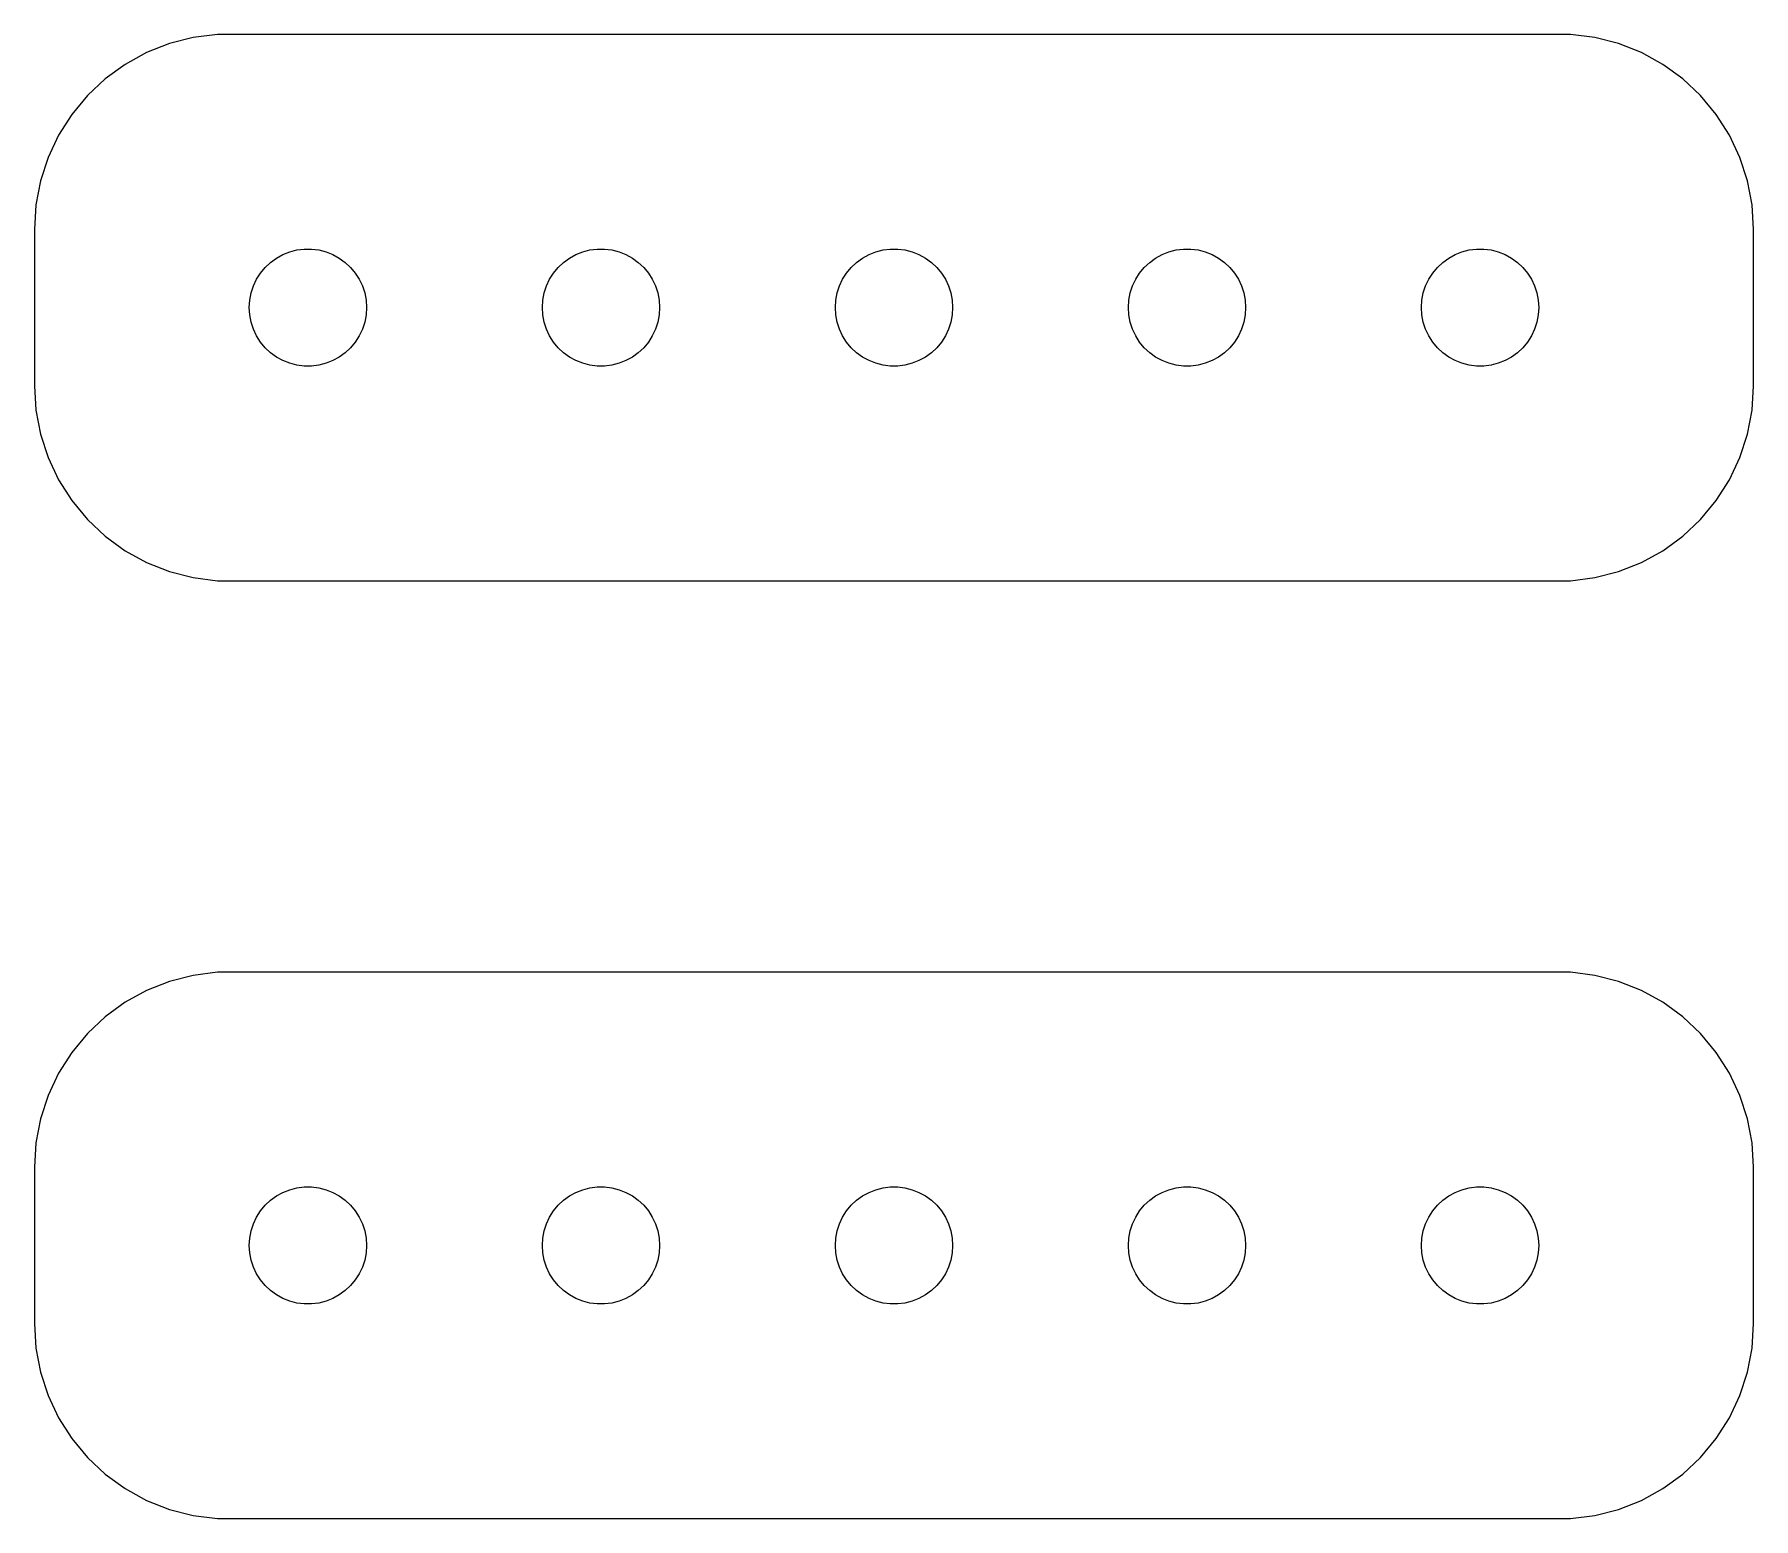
# Model space of a CAD drawing. Header units: metres. Extents: x -22 to 22, y 17 to 55.
import ezdxf

# ---------------------------------------------------------------- set-up
doc = ezdxf.new("R2010")
doc.units = ezdxf.units.M

msp = doc.modelspace()

# ---------------------------------------------------------------- linework, layer by layer
for p, q in [((-18.5451, 54.7553), (-19.1289, 54.5241)), ((-17.9369, 54.9114), (-18.5451, 54.7553)), ((-17.3139, 54.9901), (-17.9369, 54.9114)), ((17.3139, 54.9901), (-17.3139, 54.9901)), ((17.9369, 54.9114), (17.3139, 54.9901)), ((18.5451, 54.7553), (17.9369, 54.9114)), ((19.1289, 54.5241), (18.5451, 54.7553)), ((-19.6791, 54.2216), (-20.1871, 53.8526)), ((-19.1289, 54.5241), (-19.6791, 54.2216)), ((19.6791, 54.2216), (19.1289, 54.5241)), ((20.1871, 53.8526), (19.6791, 54.2216)), ((-20.1871, 53.8526), (-20.6448, 53.4227)), ((20.6448, 53.4227), (20.1871, 53.8526)), ((-20.6448, 53.4227), (-21.0451, 52.9389)), ((21.0451, 52.9389), (20.6448, 53.4227)), ((-21.0451, 52.9389), (-21.3815, 52.4088)), ((21.3815, 52.4088), (21.0451, 52.9389)), ((-21.3815, 52.4088), (-21.6489, 51.8406)), ((21.6489, 51.8406), (21.3815, 52.4088)), ((-21.6489, 51.8406), (-21.8429, 51.2434)), ((21.8429, 51.2434), (21.6489, 51.8406)), ((-21.8429, 51.2434), (-21.9606, 50.6267)), ((21.9606, 50.6267), (21.8429, 51.2434)), ((-21.9606, 50.6267), (-22, 50)), ((22, 50), (21.9606, 50.6267)), ((-22, 50), (-22, 46)), ((22, 46), (22, 50)), ((-15.8037, 49.2665), (-15.6387, 49.3572)), ((-15.6387, 49.3572), (-15.4635, 49.4266)), ((-15.4635, 49.4266), (-15.2811, 49.4734)), ((-15.2811, 49.4734), (-15.0942, 49.497)), ((-15.0942, 49.497), (-14.9058, 49.497)), ((-14.9058, 49.497), (-14.7189, 49.4734)), ((-14.7189, 49.4734), (-14.5365, 49.4266)), ((-14.5365, 49.4266), (-14.3613, 49.3572)), ((-14.3613, 49.3572), (-14.1963, 49.2665)), ((-8.30373, 49.2665), (-8.13866, 49.3572)), ((-8.13866, 49.3572), (-7.96352, 49.4266)), ((-7.96352, 49.4266), (-7.78107, 49.4734)), ((-7.78107, 49.4734), (-7.59418, 49.497)), ((-7.59418, 49.497), (-7.40581, 49.497)), ((-7.40581, 49.497), (-7.21892, 49.4734)), ((-7.21892, 49.4734), (-7.03647, 49.4266)), ((-7.03647, 49.4266), (-6.86133, 49.3572)), ((-6.86133, 49.3572), (-6.69626, 49.2665)), ((-0.803726, 49.2665), (-0.638657, 49.3572)), ((-0.638657, 49.3572), (-0.463516, 49.4266)), ((-0.463516, 49.4266), (-0.281067, 49.4734)), ((-0.281067, 49.4734), (-0.094177, 49.497)), ((-0.094177, 49.497), (0.094177, 49.497)), ((0.094177, 49.497), (0.281067, 49.4734)), ((0.281067, 49.4734), (0.463516, 49.4266)), ((0.463516, 49.4266), (0.638657, 49.3572)), ((0.638657, 49.3572), (0.803726, 49.2665)), ((6.69626, 49.2665), (6.86133, 49.3572)), ((6.86133, 49.3572), (7.03647, 49.4266)), ((7.03647, 49.4266), (7.21892, 49.4734)), ((7.21892, 49.4734), (7.40581, 49.497)), ((7.40581, 49.497), (7.59418, 49.497)), ((7.59418, 49.497), (7.78107, 49.4734)), ((7.78107, 49.4734), (7.96352, 49.4266)), ((7.96352, 49.4266), (8.13866, 49.3572)), ((8.13866, 49.3572), (8.30373, 49.2665)), ((14.1963, 49.2665), (14.3613, 49.3572)), ((14.3613, 49.3572), (14.5365, 49.4266)), ((14.5365, 49.4266), (14.7189, 49.4734)), ((14.7189, 49.4734), (14.9058, 49.497)), ((14.9058, 49.497), (15.0942, 49.497)), ((15.0942, 49.497), (15.2811, 49.4734)), ((15.2811, 49.4734), (15.4635, 49.4266)), ((15.4635, 49.4266), (15.6387, 49.3572)), ((15.6387, 49.3572), (15.8037, 49.2665)), ((-16.3145, 48.7226), (-16.2135, 48.8817)), ((-16.2135, 48.8817), (-16.0934, 49.0268)), ((-16.0934, 49.0268), (-15.9561, 49.1558)), ((-15.9561, 49.1558), (-15.8037, 49.2665)), ((-14.1963, 49.2665), (-14.0439, 49.1558)), ((-14.0439, 49.1558), (-13.9065, 49.0268)), ((-13.9065, 49.0268), (-13.7865, 48.8817)), ((-13.7865, 48.8817), (-13.6855, 48.7226)), ((-8.81445, 48.7226), (-8.71352, 48.8817)), ((-8.71352, 48.8817), (-8.59344, 49.0268)), ((-8.59344, 49.0268), (-8.45613, 49.1558)), ((-8.45613, 49.1558), (-8.30373, 49.2665)), ((-6.69626, 49.2665), (-6.54385, 49.1558)), ((-6.54385, 49.1558), (-6.40654, 49.0268)), ((-6.40654, 49.0268), (-6.28647, 48.8817)), ((-6.28647, 48.8817), (-6.18553, 48.7226)), ((-1.31445, 48.7226), (-1.21352, 48.8817)), ((-1.21352, 48.8817), (-1.09344, 49.0268)), ((-1.09344, 49.0268), (-0.956131, 49.1558)), ((-0.956131, 49.1558), (-0.803726, 49.2665)), ((0.803726, 49.2665), (0.956131, 49.1558)), ((0.956131, 49.1558), (1.09344, 49.0268)), ((1.09344, 49.0268), (1.21352, 48.8817)), ((1.21352, 48.8817), (1.31445, 48.7226)), ((6.18553, 48.7226), (6.28647, 48.8817)), ((6.28647, 48.8817), (6.40654, 49.0268)), ((6.40654, 49.0268), (6.54385, 49.1558)), ((6.54385, 49.1558), (6.69626, 49.2665)), ((8.30373, 49.2665), (8.45613, 49.1558)), ((8.45613, 49.1558), (8.59344, 49.0268)), ((8.59344, 49.0268), (8.71352, 48.8817)), ((8.71352, 48.8817), (8.81445, 48.7226)), ((13.6855, 48.7226), (13.7865, 48.8817)), ((13.7865, 48.8817), (13.9065, 49.0268)), ((13.9065, 49.0268), (14.0439, 49.1558)), ((14.0439, 49.1558), (14.1963, 49.2665)), ((15.8037, 49.2665), (15.9561, 49.1558)), ((15.9561, 49.1558), (16.0934, 49.0268)), ((16.0934, 49.0268), (16.2135, 48.8817)), ((16.2135, 48.8817), (16.3145, 48.7226)), ((-16.4529, 48.373), (-16.3947, 48.5522)), ((-16.3947, 48.5522), (-16.3145, 48.7226)), ((-13.6855, 48.7226), (-13.6053, 48.5522)), ((-13.6053, 48.5522), (-13.5471, 48.373)), ((-8.95287, 48.373), (-8.89465, 48.5522)), ((-8.89465, 48.5522), (-8.81445, 48.7226)), ((-6.18553, 48.7226), (-6.10533, 48.5522)), ((-6.10533, 48.5522), (-6.04712, 48.373)), ((-1.45287, 48.373), (-1.39465, 48.5522)), ((-1.39465, 48.5522), (-1.31445, 48.7226)), ((1.31445, 48.7226), (1.39465, 48.5522)), ((1.39465, 48.5522), (1.45287, 48.373)), ((6.04712, 48.373), (6.10533, 48.5522)), ((6.10533, 48.5522), (6.18553, 48.7226)), ((8.81445, 48.7226), (8.89465, 48.5522)), ((8.89465, 48.5522), (8.95287, 48.373)), ((13.5471, 48.373), (13.6053, 48.5522)), ((13.6053, 48.5522), (13.6855, 48.7226)), ((16.3145, 48.7226), (16.3947, 48.5522)), ((16.3947, 48.5522), (16.4529, 48.373)), ((-16.5, 48), (-16.4882, 48.188)), ((-16.4882, 47.812), (-16.5, 48)), ((-16.4882, 48.188), (-16.4529, 48.373)), ((-13.5471, 48.373), (-13.5118, 48.188)), ((-13.5118, 48.188), (-13.5, 48)), ((-13.5, 48), (-13.5118, 47.812)), ((-9, 48), (-8.98816, 48.188)), ((-8.98816, 47.812), (-9, 48)), ((-8.98816, 48.188), (-8.95287, 48.373)), ((-6.04712, 48.373), (-6.01183, 48.188)), ((-6.01183, 48.188), (-6, 48)), ((-6, 48), (-6.01183, 47.812)), ((-1.5, 48), (-1.48816, 48.188)), ((-1.48816, 47.812), (-1.5, 48)), ((-1.48816, 48.188), (-1.45287, 48.373)), ((1.45287, 48.373), (1.48816, 48.188)), ((1.48816, 48.188), (1.5, 48)), ((1.5, 48), (1.48816, 47.812)), ((6, 48), (6.01183, 48.188)), ((6.01183, 47.812), (6, 48)), ((6.01183, 48.188), (6.04712, 48.373)), ((8.95287, 48.373), (8.98816, 48.188)), ((8.98816, 48.188), (9, 48)), ((9, 48), (8.98816, 47.812)), ((13.5, 48), (13.5118, 48.188)), ((13.5118, 47.812), (13.5, 48)), ((13.5118, 48.188), (13.5471, 48.373)), ((16.4529, 48.373), (16.4882, 48.188)), ((16.4882, 48.188), (16.5, 48)), ((16.5, 48), (16.4882, 47.812)), ((-16.4529, 47.627), (-16.4882, 47.812)), ((-16.3947, 47.4478), (-16.4529, 47.627)), ((-13.5471, 47.627), (-13.6053, 47.4478)), ((-13.5118, 47.812), (-13.5471, 47.627)), ((-8.95287, 47.627), (-8.98816, 47.812)), ((-8.89465, 47.4478), (-8.95287, 47.627)), ((-6.04712, 47.627), (-6.10533, 47.4478)), ((-6.01183, 47.812), (-6.04712, 47.627)), ((-1.45287, 47.627), (-1.48816, 47.812)), ((-1.39465, 47.4478), (-1.45287, 47.627)), ((1.45287, 47.627), (1.39465, 47.4478)), ((1.48816, 47.812), (1.45287, 47.627)), ((6.04712, 47.627), (6.01183, 47.812)), ((6.10533, 47.4478), (6.04712, 47.627)), ((8.95287, 47.627), (8.89465, 47.4478)), ((8.98816, 47.812), (8.95287, 47.627)), ((13.5471, 47.627), (13.5118, 47.812)), ((13.6053, 47.4478), (13.5471, 47.627)), ((16.4529, 47.627), (16.3947, 47.4478)), ((16.4882, 47.812), (16.4529, 47.627)), ((-16.3145, 47.2774), (-16.3947, 47.4478)), ((-16.2135, 47.1183), (-16.3145, 47.2774)), ((-16.0934, 46.9732), (-16.2135, 47.1183)), ((-13.7865, 47.1183), (-13.9065, 46.9732)), ((-13.6855, 47.2774), (-13.7865, 47.1183)), ((-13.6053, 47.4478), (-13.6855, 47.2774)), ((-8.81445, 47.2774), (-8.89465, 47.4478)), ((-8.71352, 47.1183), (-8.81445, 47.2774)), ((-8.59344, 46.9732), (-8.71352, 47.1183)), ((-6.28647, 47.1183), (-6.40654, 46.9732)), ((-6.18553, 47.2774), (-6.28647, 47.1183)), ((-6.10533, 47.4478), (-6.18553, 47.2774)), ((-1.31445, 47.2774), (-1.39465, 47.4478)), ((-1.21352, 47.1183), (-1.31445, 47.2774)), ((-1.09344, 46.9732), (-1.21352, 47.1183)), ((1.21352, 47.1183), (1.09344, 46.9732)), ((1.31445, 47.2774), (1.21352, 47.1183)), ((1.39465, 47.4478), (1.31445, 47.2774)), ((6.18553, 47.2774), (6.10533, 47.4478)), ((6.28647, 47.1183), (6.18553, 47.2774)), ((6.40654, 46.9732), (6.28647, 47.1183)), ((8.71352, 47.1183), (8.59344, 46.9732)), ((8.81445, 47.2774), (8.71352, 47.1183)), ((8.89465, 47.4478), (8.81445, 47.2774)), ((13.6855, 47.2774), (13.6053, 47.4478)), ((13.7865, 47.1183), (13.6855, 47.2774)), ((13.9065, 46.9732), (13.7865, 47.1183)), ((16.2135, 47.1183), (16.0934, 46.9732)), ((16.3145, 47.2774), (16.2135, 47.1183)), ((16.3947, 47.4478), (16.3145, 47.2774)), ((-15.9561, 46.8442), (-16.0934, 46.9732)), ((-15.8037, 46.7335), (-15.9561, 46.8442)), ((-15.6387, 46.6428), (-15.8037, 46.7335)), ((-15.4635, 46.5734), (-15.6387, 46.6428)), ((-14.3613, 46.6428), (-14.5365, 46.5734)), ((-14.1963, 46.7335), (-14.3613, 46.6428)), ((-14.0439, 46.8442), (-14.1963, 46.7335)), ((-13.9065, 46.9732), (-14.0439, 46.8442)), ((-8.45613, 46.8442), (-8.59344, 46.9732)), ((-8.30373, 46.7335), (-8.45613, 46.8442)), ((-8.13866, 46.6428), (-8.30373, 46.7335)), ((-7.96352, 46.5734), (-8.13866, 46.6428)), ((-6.86133, 46.6428), (-7.03647, 46.5734)), ((-6.69626, 46.7335), (-6.86133, 46.6428)), ((-6.54385, 46.8442), (-6.69626, 46.7335)), ((-6.40654, 46.9732), (-6.54385, 46.8442)), ((-0.956131, 46.8442), (-1.09344, 46.9732)), ((-0.803726, 46.7335), (-0.956131, 46.8442)), ((-0.638657, 46.6428), (-0.803726, 46.7335)), ((-0.463516, 46.5734), (-0.638657, 46.6428)), ((0.638657, 46.6428), (0.463516, 46.5734)), ((0.803726, 46.7335), (0.638657, 46.6428)), ((0.956131, 46.8442), (0.803726, 46.7335)), ((1.09344, 46.9732), (0.956131, 46.8442)), ((6.54385, 46.8442), (6.40654, 46.9732)), ((6.69626, 46.7335), (6.54385, 46.8442)), ((6.86133, 46.6428), (6.69626, 46.7335)), ((7.03647, 46.5734), (6.86133, 46.6428)), ((8.13866, 46.6428), (7.96352, 46.5734)), ((8.30373, 46.7335), (8.13866, 46.6428)), ((8.45613, 46.8442), (8.30373, 46.7335)), ((8.59344, 46.9732), (8.45613, 46.8442)), ((14.0439, 46.8442), (13.9065, 46.9732)), ((14.1963, 46.7335), (14.0439, 46.8442)), ((14.3613, 46.6428), (14.1963, 46.7335)), ((14.5365, 46.5734), (14.3613, 46.6428)), ((15.6387, 46.6428), (15.4635, 46.5734)), ((15.8037, 46.7335), (15.6387, 46.6428)), ((15.9561, 46.8442), (15.8037, 46.7335)), ((16.0934, 46.9732), (15.9561, 46.8442)), ((-15.2811, 46.5266), (-15.4635, 46.5734)), ((-15.0942, 46.503), (-15.2811, 46.5266)), ((-14.9058, 46.503), (-15.0942, 46.503)), ((-14.7189, 46.5266), (-14.9058, 46.503)), ((-14.5365, 46.5734), (-14.7189, 46.5266)), ((-7.78107, 46.5266), (-7.96352, 46.5734)), ((-7.59418, 46.503), (-7.78107, 46.5266)), ((-7.40581, 46.503), (-7.59418, 46.503)), ((-7.21892, 46.5266), (-7.40581, 46.503)), ((-7.03647, 46.5734), (-7.21892, 46.5266)), ((-0.281067, 46.5266), (-0.463516, 46.5734)), ((-0.094177, 46.503), (-0.281067, 46.5266)), ((0.094177, 46.503), (-0.094177, 46.503)), ((0.281067, 46.5266), (0.094177, 46.503)), ((0.463516, 46.5734), (0.281067, 46.5266)), ((7.21892, 46.5266), (7.03647, 46.5734)), ((7.40581, 46.503), (7.21892, 46.5266)), ((7.59418, 46.503), (7.40581, 46.503)), ((7.78107, 46.5266), (7.59418, 46.503)), ((7.96352, 46.5734), (7.78107, 46.5266)), ((14.7189, 46.5266), (14.5365, 46.5734)), ((14.9058, 46.503), (14.7189, 46.5266)), ((15.0942, 46.503), (14.9058, 46.503)), ((15.2811, 46.5266), (15.0942, 46.503)), ((15.4635, 46.5734), (15.2811, 46.5266)), ((-22, 46), (-21.9606, 45.3733)), ((21.9606, 45.3733), (22, 46)), ((-21.9606, 45.3733), (-21.8429, 44.7566)), ((21.8429, 44.7566), (21.9606, 45.3733)), ((-21.8429, 44.7566), (-21.6489, 44.1594)), ((21.6489, 44.1594), (21.8429, 44.7566)), ((-21.6489, 44.1594), (-21.3815, 43.5912)), ((21.3815, 43.5912), (21.6489, 44.1594)), ((-21.3815, 43.5912), (-21.0451, 43.0611)), ((21.0451, 43.0611), (21.3815, 43.5912)), ((-21.0451, 43.0611), (-20.6448, 42.5773)), ((20.6448, 42.5773), (21.0451, 43.0611)), ((-20.6448, 42.5773), (-20.1871, 42.1474)), ((20.1871, 42.1474), (20.6448, 42.5773)), ((-20.1871, 42.1474), (-19.6791, 41.7784)), ((19.6791, 41.7784), (20.1871, 42.1474)), ((-19.6791, 41.7784), (-19.1289, 41.4759)), ((-19.1289, 41.4759), (-18.5451, 41.2447)), ((18.5451, 41.2447), (19.1289, 41.4759)), ((19.1289, 41.4759), (19.6791, 41.7784)), ((-18.5451, 41.2447), (-17.9369, 41.0886)), ((-17.9369, 41.0886), (-17.3139, 41.0099)), ((-17.3139, 41.0099), (17.3139, 41.0099)), ((17.3139, 41.0099), (17.9369, 41.0886)), ((17.9369, 41.0886), (18.5451, 41.2447)), ((-17.9369, 30.9114), (-18.5451, 30.7553)), ((-17.3139, 30.9901), (-17.9369, 30.9114)), ((17.3139, 30.9901), (-17.3139, 30.9901)), ((17.9369, 30.9114), (17.3139, 30.9901)), ((18.5451, 30.7553), (17.9369, 30.9114)), ((-19.1289, 30.5241), (-19.6791, 30.2216)), ((-18.5451, 30.7553), (-19.1289, 30.5241)), ((19.1289, 30.5241), (18.5451, 30.7553)), ((19.6791, 30.2216), (19.1289, 30.5241)), ((-19.6791, 30.2216), (-20.1871, 29.8526)), ((20.1871, 29.8526), (19.6791, 30.2216)), ((-20.1871, 29.8526), (-20.6448, 29.4227)), ((20.6448, 29.4227), (20.1871, 29.8526)), ((-20.6448, 29.4227), (-21.0451, 28.9389)), ((21.0451, 28.9389), (20.6448, 29.4227)), ((-21.0451, 28.9389), (-21.3815, 28.4088)), ((21.3815, 28.4088), (21.0451, 28.9389)), ((-21.3815, 28.4088), (-21.6489, 27.8406)), ((21.6489, 27.8406), (21.3815, 28.4088)), ((-21.6489, 27.8406), (-21.8429, 27.2434)), ((21.8429, 27.2434), (21.6489, 27.8406)), ((-21.8429, 27.2434), (-21.9606, 26.6267)), ((21.9606, 26.6267), (21.8429, 27.2434)), ((-21.9606, 26.6267), (-22, 26)), ((22, 26), (21.9606, 26.6267)), ((-22, 26), (-22, 22)), ((22, 22), (22, 26)), ((-16.0934, 25.0268), (-15.9561, 25.1558)), ((-15.9561, 25.1558), (-15.8037, 25.2665)), ((-15.8037, 25.2665), (-15.6387, 25.3572)), ((-15.6387, 25.3572), (-15.4635, 25.4266)), ((-15.4635, 25.4266), (-15.2811, 25.4734)), ((-15.2811, 25.4734), (-15.0942, 25.497)), ((-15.0942, 25.497), (-14.9058, 25.497)), ((-14.9058, 25.497), (-14.7189, 25.4734)), ((-14.7189, 25.4734), (-14.5365, 25.4266)), ((-14.5365, 25.4266), (-14.3613, 25.3572)), ((-14.3613, 25.3572), (-14.1963, 25.2665)), ((-14.1963, 25.2665), (-14.0439, 25.1558)), ((-14.0439, 25.1558), (-13.9065, 25.0268)), ((-8.59344, 25.0268), (-8.45613, 25.1558)), ((-8.45613, 25.1558), (-8.30373, 25.2665)), ((-8.30373, 25.2665), (-8.13866, 25.3572)), ((-8.13866, 25.3572), (-7.96352, 25.4266)), ((-7.96352, 25.4266), (-7.78107, 25.4734)), ((-7.78107, 25.4734), (-7.59418, 25.497)), ((-7.59418, 25.497), (-7.40581, 25.497)), ((-7.40581, 25.497), (-7.21892, 25.4734)), ((-7.21892, 25.4734), (-7.03647, 25.4266)), ((-7.03647, 25.4266), (-6.86133, 25.3572)), ((-6.86133, 25.3572), (-6.69626, 25.2665)), ((-6.69626, 25.2665), (-6.54385, 25.1558)), ((-6.54385, 25.1558), (-6.40654, 25.0268)), ((-1.09344, 25.0268), (-0.956131, 25.1558)), ((-0.956131, 25.1558), (-0.803726, 25.2665)), ((-0.803726, 25.2665), (-0.638657, 25.3572)), ((-0.638657, 25.3572), (-0.463516, 25.4266)), ((-0.463516, 25.4266), (-0.281067, 25.4734)), ((-0.281067, 25.4734), (-0.094177, 25.497)), ((-0.094177, 25.497), (0.094177, 25.497)), ((0.094177, 25.497), (0.281067, 25.4734)), ((0.281067, 25.4734), (0.463516, 25.4266)), ((0.463516, 25.4266), (0.638657, 25.3572)), ((0.638657, 25.3572), (0.803726, 25.2665)), ((0.803726, 25.2665), (0.956131, 25.1558)), ((0.956131, 25.1558), (1.09344, 25.0268)), ((6.40654, 25.0268), (6.54385, 25.1558)), ((6.54385, 25.1558), (6.69626, 25.2665)), ((6.69626, 25.2665), (6.86133, 25.3572)), ((6.86133, 25.3572), (7.03647, 25.4266)), ((7.03647, 25.4266), (7.21892, 25.4734)), ((7.21892, 25.4734), (7.40581, 25.497)), ((7.40581, 25.497), (7.59418, 25.497)), ((7.59418, 25.497), (7.78107, 25.4734)), ((7.78107, 25.4734), (7.96352, 25.4266)), ((7.96352, 25.4266), (8.13866, 25.3572)), ((8.13866, 25.3572), (8.30373, 25.2665)), ((8.30373, 25.2665), (8.45613, 25.1558)), ((8.45613, 25.1558), (8.59344, 25.0268)), ((13.9065, 25.0268), (14.0439, 25.1558)), ((14.0439, 25.1558), (14.1963, 25.2665)), ((14.1963, 25.2665), (14.3613, 25.3572)), ((14.3613, 25.3572), (14.5365, 25.4266)), ((14.5365, 25.4266), (14.7189, 25.4734)), ((14.7189, 25.4734), (14.9058, 25.497)), ((14.9058, 25.497), (15.0942, 25.497)), ((15.0942, 25.497), (15.2811, 25.4734)), ((15.2811, 25.4734), (15.4635, 25.4266)), ((15.4635, 25.4266), (15.6387, 25.3572)), ((15.6387, 25.3572), (15.8037, 25.2665)), ((15.8037, 25.2665), (15.9561, 25.1558)), ((15.9561, 25.1558), (16.0934, 25.0268)), ((-16.3947, 24.5522), (-16.3145, 24.7226)), ((-16.3145, 24.7226), (-16.2135, 24.8817)), ((-16.2135, 24.8817), (-16.0934, 25.0268)), ((-13.9065, 25.0268), (-13.7865, 24.8817)), ((-13.7865, 24.8817), (-13.6855, 24.7226)), ((-13.6855, 24.7226), (-13.6053, 24.5522)), ((-8.89465, 24.5522), (-8.81445, 24.7226)), ((-8.81445, 24.7226), (-8.71352, 24.8817)), ((-8.71352, 24.8817), (-8.59344, 25.0268)), ((-6.40654, 25.0268), (-6.28647, 24.8817)), ((-6.28647, 24.8817), (-6.18553, 24.7226)), ((-6.18553, 24.7226), (-6.10533, 24.5522)), ((-1.39465, 24.5522), (-1.31445, 24.7226)), ((-1.31445, 24.7226), (-1.21352, 24.8817)), ((-1.21352, 24.8817), (-1.09344, 25.0268)), ((1.09344, 25.0268), (1.21352, 24.8817)), ((1.21352, 24.8817), (1.31445, 24.7226)), ((1.31445, 24.7226), (1.39465, 24.5522)), ((6.10533, 24.5522), (6.18553, 24.7226)), ((6.18553, 24.7226), (6.28647, 24.8817)), ((6.28647, 24.8817), (6.40654, 25.0268)), ((8.59344, 25.0268), (8.71352, 24.8817)), ((8.71352, 24.8817), (8.81445, 24.7226)), ((8.81445, 24.7226), (8.89465, 24.5522)), ((13.6053, 24.5522), (13.6855, 24.7226)), ((13.6855, 24.7226), (13.7865, 24.8817)), ((13.7865, 24.8817), (13.9065, 25.0268)), ((16.0934, 25.0268), (16.2135, 24.8817)), ((16.2135, 24.8817), (16.3145, 24.7226)), ((16.3145, 24.7226), (16.3947, 24.5522)), ((-16.4882, 24.188), (-16.4529, 24.373)), ((-16.4529, 24.373), (-16.3947, 24.5522)), ((-13.6053, 24.5522), (-13.5471, 24.373)), ((-13.5471, 24.373), (-13.5118, 24.188)), ((-8.98816, 24.188), (-8.95287, 24.373)), ((-8.95287, 24.373), (-8.89465, 24.5522)), ((-6.10533, 24.5522), (-6.04712, 24.373)), ((-6.04712, 24.373), (-6.01183, 24.188)), ((-1.48816, 24.188), (-1.45287, 24.373)), ((-1.45287, 24.373), (-1.39465, 24.5522)), ((1.39465, 24.5522), (1.45287, 24.373)), ((1.45287, 24.373), (1.48816, 24.188)), ((6.01183, 24.188), (6.04712, 24.373)), ((6.04712, 24.373), (6.10533, 24.5522)), ((8.89465, 24.5522), (8.95287, 24.373)), ((8.95287, 24.373), (8.98816, 24.188)), ((13.5118, 24.188), (13.5471, 24.373)), ((13.5471, 24.373), (13.6053, 24.5522)), ((16.3947, 24.5522), (16.4529, 24.373)), ((16.4529, 24.373), (16.4882, 24.188)), ((-16.5, 24), (-16.4882, 24.188)), ((-16.4882, 23.812), (-16.5, 24)), ((-16.4529, 23.627), (-16.4882, 23.812)), ((-13.5118, 23.812), (-13.5471, 23.627)), ((-13.5118, 24.188), (-13.5, 24)), ((-13.5, 24), (-13.5118, 23.812)), ((-9, 24), (-8.98816, 24.188)), ((-8.98816, 23.812), (-9, 24)), ((-8.95287, 23.627), (-8.98816, 23.812)), ((-6.01183, 23.812), (-6.04712, 23.627)), ((-6.01183, 24.188), (-6, 24)), ((-6, 24), (-6.01183, 23.812)), ((-1.5, 24), (-1.48816, 24.188)), ((-1.48816, 23.812), (-1.5, 24)), ((-1.45287, 23.627), (-1.48816, 23.812)), ((1.48816, 23.812), (1.45287, 23.627)), ((1.48816, 24.188), (1.5, 24)), ((1.5, 24), (1.48816, 23.812)), ((6, 24), (6.01183, 24.188)), ((6.01183, 23.812), (6, 24)), ((6.04712, 23.627), (6.01183, 23.812)), ((8.98816, 23.812), (8.95287, 23.627)), ((8.98816, 24.188), (9, 24)), ((9, 24), (8.98816, 23.812)), ((13.5, 24), (13.5118, 24.188)), ((13.5118, 23.812), (13.5, 24)), ((13.5471, 23.627), (13.5118, 23.812)), ((16.4882, 23.812), (16.4529, 23.627)), ((16.4882, 24.188), (16.5, 24)), ((16.5, 24), (16.4882, 23.812)), ((-16.3947, 23.4478), (-16.4529, 23.627)), ((-16.3145, 23.2774), (-16.3947, 23.4478)), ((-13.6053, 23.4478), (-13.6855, 23.2774)), ((-13.5471, 23.627), (-13.6053, 23.4478)), ((-8.89465, 23.4478), (-8.95287, 23.627)), ((-8.81445, 23.2774), (-8.89465, 23.4478)), ((-6.10533, 23.4478), (-6.18553, 23.2774)), ((-6.04712, 23.627), (-6.10533, 23.4478)), ((-1.39465, 23.4478), (-1.45287, 23.627)), ((-1.31445, 23.2774), (-1.39465, 23.4478)), ((1.39465, 23.4478), (1.31445, 23.2774)), ((1.45287, 23.627), (1.39465, 23.4478)), ((6.10533, 23.4478), (6.04712, 23.627)), ((6.18553, 23.2774), (6.10533, 23.4478)), ((8.89465, 23.4478), (8.81445, 23.2774)), ((8.95287, 23.627), (8.89465, 23.4478)), ((13.6053, 23.4478), (13.5471, 23.627)), ((13.6855, 23.2774), (13.6053, 23.4478)), ((16.3947, 23.4478), (16.3145, 23.2774)), ((16.4529, 23.627), (16.3947, 23.4478)), ((-16.2135, 23.1183), (-16.3145, 23.2774)), ((-16.0934, 22.9732), (-16.2135, 23.1183)), ((-15.9561, 22.8442), (-16.0934, 22.9732)), ((-13.9065, 22.9732), (-14.0439, 22.8442)), ((-13.7865, 23.1183), (-13.9065, 22.9732)), ((-13.6855, 23.2774), (-13.7865, 23.1183)), ((-8.71352, 23.1183), (-8.81445, 23.2774)), ((-8.59344, 22.9732), (-8.71352, 23.1183)), ((-8.45613, 22.8442), (-8.59344, 22.9732)), ((-6.40654, 22.9732), (-6.54385, 22.8442)), ((-6.28647, 23.1183), (-6.40654, 22.9732)), ((-6.18553, 23.2774), (-6.28647, 23.1183)), ((-1.21352, 23.1183), (-1.31445, 23.2774)), ((-1.09344, 22.9732), (-1.21352, 23.1183)), ((-0.956131, 22.8442), (-1.09344, 22.9732)), ((1.09344, 22.9732), (0.956131, 22.8442)), ((1.21352, 23.1183), (1.09344, 22.9732)), ((1.31445, 23.2774), (1.21352, 23.1183)), ((6.28647, 23.1183), (6.18553, 23.2774)), ((6.40654, 22.9732), (6.28647, 23.1183)), ((6.54385, 22.8442), (6.40654, 22.9732)), ((8.59344, 22.9732), (8.45613, 22.8442)), ((8.71352, 23.1183), (8.59344, 22.9732)), ((8.81445, 23.2774), (8.71352, 23.1183)), ((13.7865, 23.1183), (13.6855, 23.2774)), ((13.9065, 22.9732), (13.7865, 23.1183)), ((14.0439, 22.8442), (13.9065, 22.9732)), ((16.0934, 22.9732), (15.9561, 22.8442)), ((16.2135, 23.1183), (16.0934, 22.9732)), ((16.3145, 23.2774), (16.2135, 23.1183)), ((-15.8037, 22.7335), (-15.9561, 22.8442)), ((-15.6387, 22.6428), (-15.8037, 22.7335)), ((-15.4635, 22.5734), (-15.6387, 22.6428)), ((-15.2811, 22.5266), (-15.4635, 22.5734)), ((-15.0942, 22.503), (-15.2811, 22.5266)), ((-14.9058, 22.503), (-15.0942, 22.503)), ((-14.7189, 22.5266), (-14.9058, 22.503)), ((-14.5365, 22.5734), (-14.7189, 22.5266)), ((-14.3613, 22.6428), (-14.5365, 22.5734)), ((-14.1963, 22.7335), (-14.3613, 22.6428)), ((-14.0439, 22.8442), (-14.1963, 22.7335)), ((-8.30373, 22.7335), (-8.45613, 22.8442)), ((-8.13866, 22.6428), (-8.30373, 22.7335)), ((-7.96352, 22.5734), (-8.13866, 22.6428)), ((-7.78107, 22.5266), (-7.96352, 22.5734)), ((-7.59418, 22.503), (-7.78107, 22.5266)), ((-7.40581, 22.503), (-7.59418, 22.503)), ((-7.21892, 22.5266), (-7.40581, 22.503)), ((-7.03647, 22.5734), (-7.21892, 22.5266)), ((-6.86133, 22.6428), (-7.03647, 22.5734)), ((-6.69626, 22.7335), (-6.86133, 22.6428)), ((-6.54385, 22.8442), (-6.69626, 22.7335)), ((-0.803726, 22.7335), (-0.956131, 22.8442)), ((-0.638657, 22.6428), (-0.803726, 22.7335)), ((-0.463516, 22.5734), (-0.638657, 22.6428)), ((-0.281067, 22.5266), (-0.463516, 22.5734)), ((-0.094177, 22.503), (-0.281067, 22.5266)), ((0.094177, 22.503), (-0.094177, 22.503)), ((0.281067, 22.5266), (0.094177, 22.503)), ((0.463516, 22.5734), (0.281067, 22.5266)), ((0.638657, 22.6428), (0.463516, 22.5734)), ((0.803726, 22.7335), (0.638657, 22.6428)), ((0.956131, 22.8442), (0.803726, 22.7335)), ((6.69626, 22.7335), (6.54385, 22.8442)), ((6.86133, 22.6428), (6.69626, 22.7335)), ((7.03647, 22.5734), (6.86133, 22.6428)), ((7.21892, 22.5266), (7.03647, 22.5734)), ((7.40581, 22.503), (7.21892, 22.5266)), ((7.59418, 22.503), (7.40581, 22.503)), ((7.78107, 22.5266), (7.59418, 22.503)), ((7.96352, 22.5734), (7.78107, 22.5266)), ((8.13866, 22.6428), (7.96352, 22.5734)), ((8.30373, 22.7335), (8.13866, 22.6428)), ((8.45613, 22.8442), (8.30373, 22.7335)), ((14.1963, 22.7335), (14.0439, 22.8442)), ((14.3613, 22.6428), (14.1963, 22.7335)), ((14.5365, 22.5734), (14.3613, 22.6428)), ((14.7189, 22.5266), (14.5365, 22.5734)), ((14.9058, 22.503), (14.7189, 22.5266)), ((15.0942, 22.503), (14.9058, 22.503)), ((15.2811, 22.5266), (15.0942, 22.503)), ((15.4635, 22.5734), (15.2811, 22.5266)), ((15.6387, 22.6428), (15.4635, 22.5734)), ((15.8037, 22.7335), (15.6387, 22.6428)), ((15.9561, 22.8442), (15.8037, 22.7335)), ((-22, 22), (-21.9606, 21.3733)), ((21.9606, 21.3733), (22, 22)), ((-21.9606, 21.3733), (-21.8429, 20.7566)), ((21.8429, 20.7566), (21.9606, 21.3733)), ((-21.8429, 20.7566), (-21.6489, 20.1594)), ((21.6489, 20.1594), (21.8429, 20.7566)), ((-21.6489, 20.1594), (-21.3815, 19.5912)), ((21.3815, 19.5912), (21.6489, 20.1594)), ((-21.3815, 19.5912), (-21.0451, 19.0611)), ((21.0451, 19.0611), (21.3815, 19.5912)), ((-21.0451, 19.0611), (-20.6448, 18.5773)), ((20.6448, 18.5773), (21.0451, 19.0611)), ((-20.6448, 18.5773), (-20.1871, 18.1474)), ((20.1871, 18.1474), (20.6448, 18.5773)), ((-20.1871, 18.1474), (-19.6791, 17.7784)), ((19.6791, 17.7784), (20.1871, 18.1474)), ((-19.6791, 17.7784), (-19.1289, 17.4759)), ((19.1289, 17.4759), (19.6791, 17.7784)), ((-19.1289, 17.4759), (-18.5451, 17.2447)), ((-18.5451, 17.2447), (-17.9369, 17.0886)), ((17.9369, 17.0886), (18.5451, 17.2447)), ((18.5451, 17.2447), (19.1289, 17.4759)), ((-17.9369, 17.0886), (-17.3139, 17.0099)), ((-17.3139, 17.0099), (17.3139, 17.0099)), ((17.3139, 17.0099), (17.9369, 17.0886))]:
    msp.add_line(p, q)

doc.saveas('drawing.dxf')
